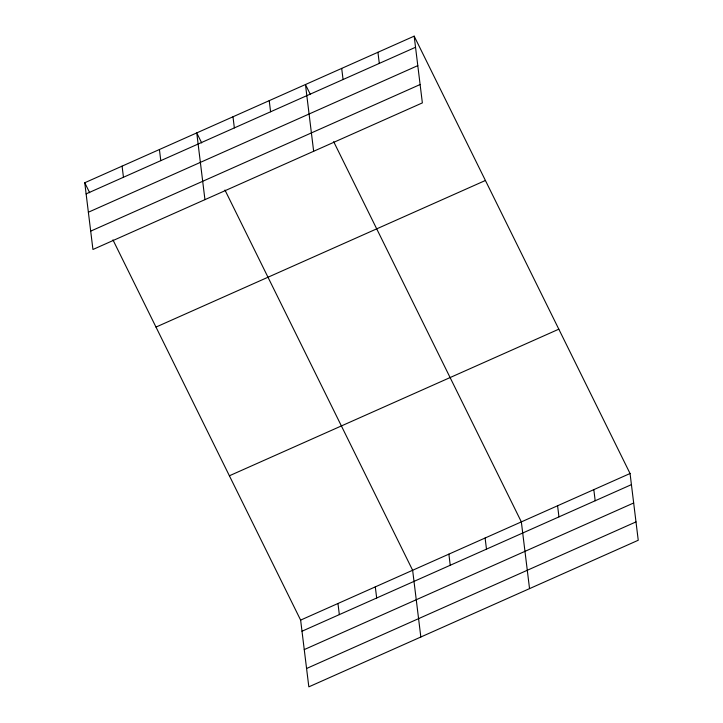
<?xml version="1.0" encoding="UTF-8"?>
<svg xmlns="http://www.w3.org/2000/svg" width="723" height="723" viewBox="0 0 723 723"><rect width="100%" height="100%" fill="white"/><g stroke="black" fill="none" stroke-linecap="round" stroke-linejoin="round"><path stroke-width="1.08" d="M414.171 36.15L422.368 102.892L92.942 249.489L84.754 182.747L414.171 36.15L630.058 473.511L638.246 540.253L308.829 686.85L300.632 620.108L112.951 239.882M86.118 193.881L415.535 47.275M88.369 212.228L417.786 65.63M90.691 231.143L420.108 84.537M155.996 327.076L485.413 180.479M229.39 475.779L558.816 329.182M300.632 620.108L630.058 473.511M301.997 631.233L631.423 484.636M304.256 649.588L633.673 502.982M306.579 668.495L635.996 521.898M310.411 94.55L305.458 84.528L313.655 151.27M333.665 141.654L521.346 521.889L529.543 588.63M201.699 142.928L196.755 132.905L204.943 199.647M224.952 190.041L412.634 570.266L420.831 637.008M84.754 182.747L89.697 192.77M593.818 489.634L595.183 500.759M557.587 505.757L558.951 516.882M485.106 538.011L486.48 549.137M448.875 554.134L450.239 565.259M377.93 52.273L379.304 63.398M341.699 68.405L343.064 79.53M375.3 586.877L376.674 598.002M337.966 603.497L339.34 614.622M269.227 100.651L270.592 111.785M232.987 116.783L234.351 127.908M159.422 149.525L160.786 160.651M122.088 166.136L123.452 177.262"/></g></svg>
